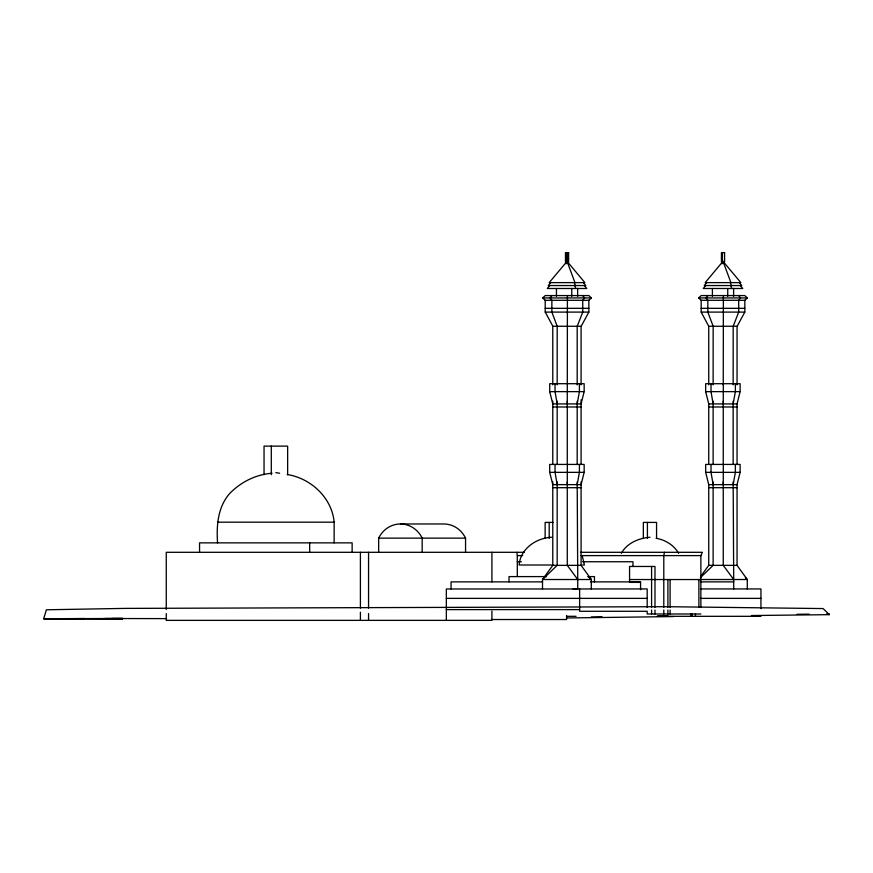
<?xml version="1.0" encoding="UTF-8"?>
<svg xmlns="http://www.w3.org/2000/svg" width="873" height="873" viewBox="0 0 873 873"><rect width="100%" height="100%" fill="white"/><g stroke="black" fill="none" stroke-linecap="round" stroke-linejoin="round"><path stroke-width="1.31" d="M567.275 403.915L567.417 295.576M567.275 484.635L567.352 464.425M723.248 403.915L723.324 383.705M723.248 484.635L723.324 464.425M577.184 403.915L579.41 391.639L579.41 383.705M577.184 484.635L579.41 472.358L579.41 464.425M733.156 403.915L735.372 391.639L735.372 383.705M733.156 484.635L735.372 472.358L735.372 464.425M664.473 552.303L663.796 555.61L663.796 607.368M217.552 542.864C216.384 525.633 217.737 507.278 229.544 493.649C240.806 482.038 255.844 474.443 272.06 473.253M581.091 403.915L584.157 391.639L584.157 383.705L549.706 383.705L549.706 391.639L552.773 403.915L581.189 403.915M581.091 484.635L584.157 472.358L584.157 464.425L549.706 464.425L549.706 472.358L552.773 484.635L581.189 484.635M708.734 464.196L708.734 403.915L705.668 391.639L705.668 383.705L740.118 383.705L740.118 391.639L737.052 403.915L737.052 464.196M700.833 576.245L708.734 565.355L708.734 484.635L705.668 472.358L705.668 464.425L740.118 464.425L740.118 472.358L737.052 484.635L737.052 565.355L747.288 579.519L747.288 588.937M104.989 618.477L122.591 618.444L43.65 618.782L46.4 609.78L124.784 608.394L667.234 606.702L823.075 608.568L829.35 614.657L829.23 613.926L826.545 613.959M566.108 263.832L567.046 261.322L584.877 282.623L549.215 282.623L567.046 261.322L574.969 282.623M722.08 263.832L723.008 261.322L740.839 282.623L705.177 282.623L723.008 261.322L730.93 282.623M577.217 326.262L582.738 312.098L582.738 300.29L584.572 297.933L582.738 295.576M700.866 607.368L700.866 555.61L702.394 552.303L580.523 552.303M588.849 300.29L545.21 300.29L542.657 297.933L545.21 295.576L588.849 295.576L591.403 297.933L588.849 300.29L588.849 312.098L581.189 326.262L552.773 326.262L552.773 384.84M744.822 300.29L744.822 312.098L737.15 326.262L708.734 326.262L701.172 312.098L701.172 300.29L698.618 297.933L701.172 295.576L744.822 295.576L747.375 297.933L744.822 300.29L701.172 300.29M621.314 553.351C626.879 543.104 638.774 538.15 649.959 537.255M552.773 481.907L552.773 565.355L542.504 579.519L542.504 588.98M551.867 295.576L550.099 297.933L551.867 300.29L551.867 312.098L557.192 326.262L557.17 384.84M707.839 295.576L706.061 297.933L707.839 300.29L707.839 312.098L713.154 326.262L713.132 384.84M550.721 282.623L548.277 285.547L585.816 285.547L583.371 282.623M549.75 285.547L547.284 288.494L586.798 288.494L584.332 285.547M706.683 282.623L704.238 285.547L741.777 285.547L739.333 282.623M705.722 285.547L703.245 288.494L742.77 288.494L740.293 285.547M700.419 577.631L713.132 565.355L713.132 481.907M43.65 618.782L84.681 618.52M551.736 537.255C536.295 537.866 520.45 548.724 519.097 565.006L552.936 565.006M591.207 616.916L602.01 616.775M657.282 616.054L668.074 615.912M566.697 617.964L673.41 616.567M797.038 614.297L809.107 614.155M751.457 615.541L829.35 614.657M542.657 297.933L591.403 297.933M698.618 297.933L747.375 297.933M545.21 308.322L588.849 308.322M701.172 308.322L744.822 308.322M545.21 300.29L545.21 312.098L588.849 312.098M701.172 312.098L744.822 312.098M549.706 391.639L584.157 391.639M705.668 391.639L740.118 391.639M708.734 403.915L737.15 403.915M552.773 406.982L581.091 406.982M708.734 406.982L737.052 406.982M549.706 472.358L584.157 472.358M705.668 472.358L740.118 472.358M708.734 484.635L737.15 484.635M552.773 487.701L581.091 487.701M708.734 487.701L737.052 487.701M217.552 522.185L334.141 522.185L334.141 542.864M553.056 522.414L545.134 522.414L545.134 538.434M378.664 552.303L378.664 538.139A26.277 24.52 -90 0 1 400.423 523.975L443.8 523.975A26.277 24.52 -90 0 1 465.56 538.139L465.56 552.303M378.664 538.139L465.56 538.139M524.302 552.303L166.263 552.303L166.263 609.474M516.881 552.303L517.307 555.61L522.731 555.61M581.058 555.61L700.866 555.61M517.307 561.743L521.388 561.743M582.618 561.743L632.969 561.743L632.969 566.468M582.575 565.006L584.386 565.006L582.422 556.592M552.773 565.355L581.189 565.355M708.734 565.355L737.15 565.355M546.553 576.595L509.014 576.595L509.014 581.876M587.758 576.595L594.458 576.595L594.458 581.876M701.172 579.519L747.288 579.519L745.335 577.631M629.564 579.541L700.866 579.541M542.537 581.876L451.057 581.876L451.057 588.98M590.497 581.876L640.575 581.876L640.575 589.755M700.419 581.876L733.702 581.876M640.575 582.389L629.564 582.389L629.564 566.468L654.99 566.468L654.99 607.368M700.419 588.937L760.94 588.937L760.94 608.623M446.343 598.376L647.188 598.376M700.462 598.376L760.94 598.376M446.343 609.605L579.628 609.605M700.866 613.992L647.188 613.992L647.188 611.286L579.628 611.275L579.628 588.937M566.555 616.316L576.06 616.316M657.587 616.316L760.94 616.316M166.579 618.619L112.322 618.52M491.597 619.524L566.555 619.524L566.555 615.53M44.065 618.597L122.471 619.361M275.846 472.62L279.633 473.253M287.206 474.53C310.832 478.208 331.991 497.774 334.141 522.185M656.136 538.303C665.204 539.787 674.109 545.199 678.594 553.351M588.402 576.682L591.327 579.519L591.327 588.937M738.7 295.576L740.533 297.933L738.7 300.29L738.7 312.098L733.178 326.262L733.156 384.84M733.702 588.937L733.702 579.519L723.248 565.355L723.248 481.907M446.343 620.365L446.343 588.98L577.74 588.98L577.74 579.519L567.275 565.355L567.275 481.907M545.21 312.098L552.871 326.262M730.265 282.623L731.345 285.547M730.69 285.547L731.792 288.494M574.303 282.623L575.383 285.547M574.729 285.547L575.82 288.494M713.132 403.915L711.015 391.639L711.015 383.705M713.132 484.635L711.015 472.358L711.015 464.425M557.17 403.915L555.053 391.639L555.053 383.705M557.17 484.635L555.053 472.358L555.053 464.425M733.702 579.519L733.156 481.907M577.74 579.519L577.184 481.907M723.379 295.576L723.248 384.84M737.052 326.262L737.052 384.84M733.615 288.494L733.615 296.362M733.156 401.187L733.156 464.196M727.733 288.494L727.733 296.362M723.248 401.187L723.248 464.196M722.397 252.635L722.397 262.086M713.132 401.187L713.132 464.196M712.401 288.494L712.401 296.362M708.734 326.262L708.734 384.84M698.88 579.541L698.88 607.368M695.454 613.708L695.454 616.316M692.06 613.708L692.06 616.316M691.045 613.708L691.045 616.316M670.104 579.541L670.104 607.368M670.104 610.02L670.104 613.992M667.9 579.541L667.9 607.368M667.9 610.02L667.9 613.992M663.796 610.02L663.796 613.992M656.561 538.434L656.561 522.414L643.346 522.414L643.346 538.434M654.99 610.02L654.99 613.992M651.596 566.468L651.596 607.368M651.596 610.02L651.596 613.992M647.406 522.414L647.406 538.434M647.188 607.401L647.188 588.937L573.026 588.98M581.091 326.262L581.091 384.84M581.091 399.823L581.091 464.196M581.091 481.907L581.091 565.355L591.327 579.519L542.504 579.519L557.17 565.355L557.17 481.907M577.642 288.494L577.642 296.362M577.184 326.262L577.184 384.84M577.184 401.187L577.184 464.196M571.76 288.494L571.76 296.362M567.646 252.635L567.646 262.086M567.275 401.187L567.275 464.196M566.435 252.635L566.435 262.086M557.17 401.187L557.17 464.196M556.439 288.494L556.439 296.362M552.773 401.187L552.773 464.196M549.193 522.414L549.193 538.434M517.307 555.61L517.307 576.507M491.914 552.303L491.914 581.876M491.914 611.078L491.914 620.365L166.263 620.365L166.263 613.566M422.183 552.303L422.183 538.139A26.277 24.52 -90 0 0 400.423 523.975M368.559 552.303L368.559 608.121M368.559 613.566L368.559 620.365M360.407 552.303L360.407 608.121M360.407 612.202L360.407 620.365M352.135 552.303L352.135 542.864L199.557 542.864L199.557 552.303M309.664 542.864L309.664 552.303M287.643 474.726L287.643 446.125L264.05 446.125L264.05 474.726M271.296 446.125L271.296 474.726M568.618 252.635L565.464 252.635L565.464 262.086L568.618 262.086L568.618 252.635M724.579 252.635L721.436 252.635L721.436 262.086L724.579 262.086L724.579 252.635"/></g></svg>
